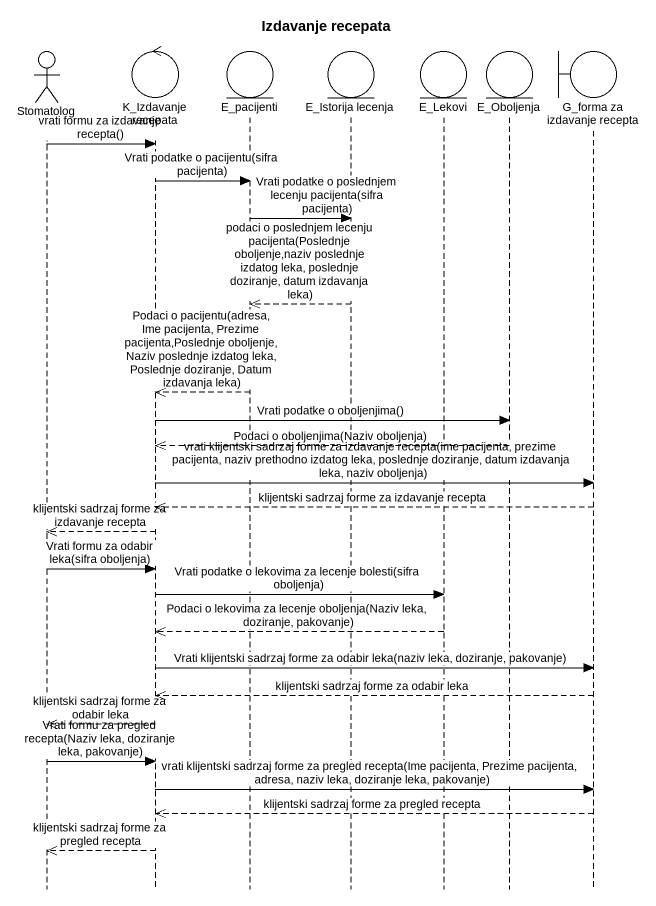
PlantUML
@startuml
title Izdavanje recepata
hide footbox
actor Stomatolog
control "K_Izdavanje recepata" as K_Izdavanje_recepata
entity E_pacijenti
entity "E_Istorija lecenja" as E_Istorija_lecenja
entity E_Lekovi
entity E_Oboljenja
boundary "G_forma za izdavanje recepta" as G_forma_za_izdavanje_recepta

Stomatolog -> K_Izdavanje_recepata : vrati formu za izdavanje recepta()
K_Izdavanje_recepata -> E_pacijenti : Vrati podatke o pacijentu(sifra pacijenta)
E_pacijenti -> E_Istorija_lecenja : Vrati podatke o poslednjem lecenju pacijenta(sifra pacijenta)
E_Istorija_lecenja -->> E_pacijenti : podaci o poslednjem lecenju pacijenta(Poslednje oboljenje,naziv poslednje izdatog leka, poslednje doziranje, datum izdavanja leka)
E_pacijenti -->> K_Izdavanje_recepata : Podaci o pacijentu(adresa, Ime pacijenta, Prezime pacijenta,Poslednje oboljenje, Naziv poslednje izdatog leka, Poslednje doziranje, Datum izdavanja leka)
K_Izdavanje_recepata -> E_Oboljenja : Vrati podatke o oboljenjima()
E_Oboljenja -->> K_Izdavanje_recepata : Podaci o oboljenjima(Naziv oboljenja)
K_Izdavanje_recepata -> G_forma_za_izdavanje_recepta : vrati klijentski sadrzaj forme za izdavanje recepta(ime pacijenta, prezime pacijenta, naziv prethodno izdatog leka, poslednje doziranje, datum izdavanja leka, naziv oboljenja)
G_forma_za_izdavanje_recepta -->> K_Izdavanje_recepata : klijentski sadrzaj forme za izdavanje recepta
K_Izdavanje_recepata -->> Stomatolog : klijentski sadrzaj forme za izdavanje recepta
Stomatolog -> K_Izdavanje_recepata : Vrati formu za odabir leka(sifra oboljenja)
K_Izdavanje_recepata -> E_Lekovi : Vrati podatke o lekovima za lecenje bolesti(sifra oboljenja)
E_Lekovi -->> K_Izdavanje_recepata : Podaci o lekovima za lecenje oboljenja(Naziv leka, doziranje, pakovanje)
K_Izdavanje_recepata -> G_forma_za_izdavanje_recepta : Vrati klijentski sadrzaj forme za odabir leka(naziv leka, doziranje, pakovanje)
G_forma_za_izdavanje_recepta -->> K_Izdavanje_recepata : klijentski sadrzaj forme za odabir leka
K_Izdavanje_recepata -->> Stomatolog : klijentski sadrzaj forme za odabir leka
Stomatolog -> K_Izdavanje_recepata : Vrati formu za pregled recepta(Naziv leka, doziranje leka, pakovanje)
K_Izdavanje_recepata -> G_forma_za_izdavanje_recepta : vrati klijentski sadrzaj forme za pregled recepta(Ime pacijenta, Prezime pacijenta, adresa, naziv leka, doziranje leka, pakovanje)
G_forma_za_izdavanje_recepta -->> K_Izdavanje_recepata : klijentski sadrzaj forme za pregled recepta
K_Izdavanje_recepata -->> Stomatolog : klijentski sadrzaj forme za pregled recepta
@enduml
